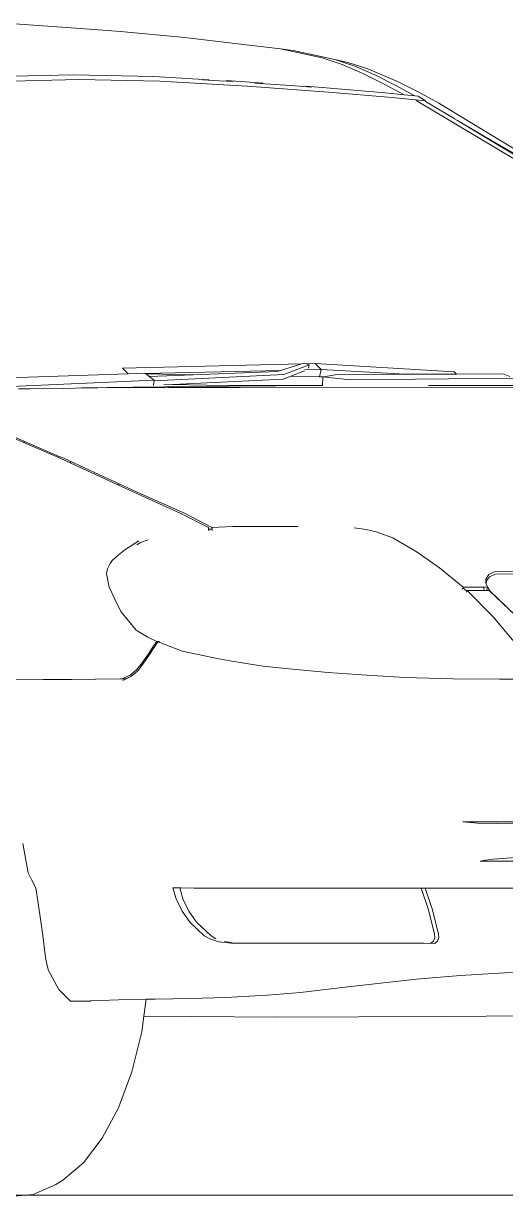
# Model space of a CAD drawing. Header units: inches. Extents: x 1944 to 3775, y -462 to 1299.
# Drawn here: x 3181.9 to 3206.5, y 1212 to 1271.9 of the extents above; entities that cross this region are included whole.
import ezdxf

# ---------------------------------------------------------------- set-up
doc = ezdxf.new("R2010")
doc.units = ezdxf.units.IN
doc.header["$MEASUREMENT"] = 0
doc.layers.add('CAR', color=173, linetype='Continuous', lineweight=13)

# ---------------------------------------------------------------- blocks, each defined once
blk = doc.blocks.new('A$C40BF4DA2')
at = {"layer": 'CAR'}
for p, q in [((58.233, 59.597), (54.65, 59.855)), ((58.233, 59.597), (60.275, 59.444)), ((63.563, 59.136), (60.275, 59.444)), ((66.412, 58.802), (63.563, 59.136)), ((66.412, 58.802), (68.45, 58.552)), ((69.098, 58.47), (68.45, 58.552)), ((68.45, 58.552), (70.566, 58.097)), ((71.211, 58.017), (69.098, 58.47)), ((70.566, 58.097), (71.596, 57.755)), ((72.231, 57.677), (71.211, 58.017)), ((71.887, 57.862), (71.211, 58.017)), ((71.596, 57.755), (72.64, 57.302)), ((72.897, 57.531), (71.887, 57.862)), ((73.253, 57.226), (72.231, 57.677)), ((72.897, 57.531), (74.414, 56.886)), ((53.584, 57.128), (57.871, 57.236)), ((58.151, 56.999), (53.842, 56.891)), ((57.871, 57.236), (61.985, 57.138)), ((62.289, 56.901), (58.151, 56.999)), ((61.985, 57.138), (64.807, 56.982)), ((64.482, 56.969), (65.32, 56.932)), ((65.32, 56.932), (66.049, 56.884)), ((65.676, 56.934), (66.422, 56.892)), ((72.64, 57.302), (73.732, 56.755)), ((74.323, 56.682), (73.253, 57.226)), ((66.741, 56.656), (62.289, 56.901)), ((66.422, 56.892), (67.561, 56.808)), ((70.895, 56.349), (66.741, 56.656)), ((67.128, 56.813), (68.948, 56.694)), ((68.948, 56.694), (70.05, 56.601)), ((69.726, 56.648), (70.563, 56.586)), ((70.563, 56.586), (73.788, 56.307)), ((74.136, 56.069), (70.895, 56.349)), ((73.732, 56.755), (74.757, 56.213)), ((75.307, 56.159), (74.323, 56.682)), ((75.434, 56.379), (74.414, 56.886)), ((76.531, 55.78), (75.434, 56.379)), ((73.788, 56.307), (74.757, 56.213)), ((75.85, 55.901), (74.136, 56.069)), ((74.757, 56.213), (75.307, 56.159)), ((75.307, 56.159), (75.478, 56.142)), ((75.338, 55.823), (75.337, 55.816)), ((75.337, 55.816), (75.338, 55.815)), ((75.368, 55.925), (80.466, 52.88)), ((75.85, 55.901), (75.478, 56.142)), ((75.84, 55.872), (75.85, 55.901)), ((77.335, 54.979), (75.84, 55.872)), ((81.294, 52.889), (76.531, 55.78)), ((77.295, 55.001), (77.473, 54.897)), ((79.713, 53.558), (77.473, 54.897)), ((77.473, 54.897), (79.179, 53.894)), ((79.179, 53.894), (80.583, 53.069)), ((80.914, 52.84), (79.713, 53.558)), ((60.665, 41.966), (53.744, 41.734)), ((69.54, 42.461), (60.383, 42.24)), ((60.383, 42.24), (60.665, 41.966)), ((61.53, 41.995), (60.665, 41.966)), ((61.53, 41.995), (61.545, 41.983)), ((61.545, 41.983), (68.447, 42.132)), ((61.545, 41.983), (61.589, 41.95)), ((61.589, 41.95), (63.982, 41.912)), ((61.589, 41.95), (61.751, 41.825)), ((63.982, 41.912), (68.276, 42.081)), ((68.276, 42.081), (68.447, 42.132)), ((68.447, 42.132), (69.54, 42.461)), ((69.91, 42.417), (68.618, 41.917)), ((68.974, 41.834), (69.676, 42.106)), ((69.54, 42.461), (69.668, 42.5)), ((69.668, 42.5), (69.764, 42.467)), ((69.686, 42.159), (70.512, 42.177)), ((70.217, 42.477), (69.764, 42.467)), ((69.764, 42.467), (69.91, 42.417)), ((69.91, 42.417), (69.878, 42.244)), ((70.512, 42.177), (70.217, 42.477)), ((77.309, 42.061), (70.217, 42.477)), ((70.512, 42.177), (70.431, 41.811)), ((70.512, 42.177), (74.809, 41.939)), ((77.426, 41.948), (74.809, 41.939)), ((77.426, 41.948), (77.309, 42.061)), ((79.808, 41.955), (77.426, 41.948)), ((79.808, 41.955), (80.146, 41.816)), ((62.006, 41.629), (54.31, 41.289)), ((61.751, 41.825), (63.982, 41.912)), ((61.751, 41.825), (62.006, 41.629)), ((61.959, 41.38), (61.956, 41.364)), ((62.002, 41.606), (61.959, 41.38)), ((68.618, 41.917), (62.002, 41.606)), ((62.006, 41.629), (62.002, 41.606)), ((62.489, 41.393), (62.947, 41.415)), ((62.947, 41.415), (68.574, 41.68)), ((64.671, 41.384), (62.947, 41.415)), ((70.595, 41.357), (64.671, 41.384)), ((65.792, 41.33), (70.595, 41.357)), ((68.574, 41.68), (68.974, 41.834)), ((68.974, 41.834), (70.431, 41.811)), ((70.431, 41.811), (70.647, 41.808)), ((70.595, 41.357), (70.603, 41.801)), ((70.595, 41.351), (70.595, 41.357)), ((70.603, 41.801), (70.647, 41.808)), ((71.992, 41.656), (70.603, 41.801)), ((70.647, 41.808), (71.338, 41.928)), ((74.809, 41.939), (71.338, 41.928)), ((80.356, 41.73), (71.992, 41.656)), ((76.004, 41.368), (79.836, 41.368)), ((79.836, 41.368), (80.306, 41.366)), ((55.658, 41.197), (55.081, 41.188)), ((55.658, 41.197), (57.984, 41.224)), ((59.115, 41.237), (57.984, 41.224)), ((58.292, 41.239), (60.913, 41.282)), ((62.717, 41.255), (59.115, 41.237)), ((60.913, 41.282), (65.792, 41.33)), ((66.391, 41.258), (62.717, 41.255)), ((66.391, 41.258), (76.527, 41.248)), ((76.527, 41.248), (86.071, 41.281)), ((55.387, 38.431), (54.747, 38.708)), ((54.922, 38.708), (55.347, 38.524)), ((55.387, 38.431), (55.347, 38.524)), ((55.347, 38.524), (57.191, 37.726)), ((57.203, 37.644), (55.387, 38.431)), ((57.196, 37.723), (57.191, 37.726)), ((57.199, 37.722), (57.196, 37.723)), ((57.199, 37.722), (57.381, 37.644)), ((57.753, 37.388), (57.203, 37.644)), ((57.381, 37.644), (57.709, 37.491)), ((57.709, 37.491), (57.753, 37.388)), ((57.709, 37.491), (59.179, 36.807)), ((59, 36.807), (57.753, 37.388)), ((60.144, 36.287), (59, 36.807)), ((59.179, 36.807), (60.213, 36.336)), ((60.144, 36.287), (60.213, 36.336)), ((61.14, 35.835), (60.144, 36.287)), ((60.213, 36.336), (61.315, 35.835)), ((63.359, 34.816), (61.14, 35.835)), ((61.315, 35.835), (63.538, 34.836)), ((64.764, 34.101), (63.359, 34.816)), ((63.538, 34.836), (64.943, 34.101)), ((64.943, 34.101), (66.006, 34.165)), ((66.006, 34.165), (69.35, 34.166)), ((64.778, 34.02), (64.764, 34.101)), ((64.952, 34.031), (64.778, 34.02)), ((64.791, 33.94), (64.778, 34.02)), ((64.943, 34.101), (64.952, 34.031)), ((64.952, 34.031), (64.962, 33.955)), ((72.21, 34.088), (72.821, 34.013)), ((72.821, 34.013), (73.323, 33.89)), ((73.323, 33.89), (74.181, 33.573)), ((74.181, 33.573), (75.424, 32.845)), ((60.159, 32.698), (60.508, 32.973)), ((60.508, 32.973), (61.208, 33.427)), ((61.12, 33.228), (61.299, 33.34)), ((61.299, 33.34), (61.689, 33.471)), ((59.748, 32.275), (59.847, 32.415)), ((59.847, 32.415), (60.159, 32.698)), ((75.424, 32.845), (76.567, 32.051)), ((59.563, 31.749), (59.575, 31.848)), ((59.575, 31.848), (59.62, 31.99)), ((59.62, 31.99), (59.683, 32.133)), ((59.683, 32.133), (59.748, 32.275)), ((76.567, 32.051), (77.772, 31.066)), ((79.077, 31.703), (79.354, 31.851)), ((79.354, 31.851), (80.384, 31.886)), ((59.698, 31.061), (59.563, 31.749)), ((78.924, 31.464), (79.077, 31.703)), ((78.927, 31.316), (78.924, 31.464)), ((78.927, 31.316), (78.951, 31.356)), ((78.928, 31.276), (78.927, 31.316)), ((78.947, 31.229), (78.928, 31.276)), ((78.951, 31.356), (78.947, 31.229)), ((79.011, 31.07), (78.947, 31.229)), ((78.952, 31.383), (78.951, 31.356)), ((79.116, 31.589), (78.952, 31.383)), ((79.4, 31.716), (79.116, 31.589)), ((80.432, 31.747), (79.4, 31.716)), ((59.99, 30.44), (59.698, 31.061)), ((77.722, 30.936), (77.755, 31.023)), ((77.755, 31.023), (77.772, 31.066)), ((77.959, 30.856), (77.755, 31.023)), ((77.772, 31.066), (78.823, 31.066)), ((77.959, 30.856), (77.933, 30.798)), ((77.978, 30.898), (77.959, 30.856)), ((77.978, 30.898), (79.298, 29.546)), ((77.978, 30.898), (78.848, 30.898)), ((78.825, 30.959), (78.823, 31.066)), ((78.823, 31.066), (78.897, 31.066)), ((78.848, 30.898), (78.825, 30.959)), ((78.951, 30.898), (78.848, 30.898)), ((78.897, 31.066), (79.011, 31.07)), ((79.01, 31.067), (78.951, 30.898)), ((79.095, 30.898), (78.951, 30.898)), ((79.011, 31.07), (79.01, 31.067)), ((79.01, 31.067), (79.02, 31.044)), ((79.02, 31.044), (79.158, 30.845)), ((80.415, 29.623), (79.095, 30.898)), ((79.158, 30.845), (80.415, 29.623)), ((60.305, 29.815), (59.99, 30.44)), ((61.084, 28.856), (60.305, 29.815)), ((79.298, 29.546), (80.616, 27.955)), ((61.668, 28.51), (61.084, 28.856)), ((62.133, 28.292), (61.668, 28.51)), ((61.963, 28.055), (62.096, 28.24)), ((62.159, 28.21), (62.025, 28.026)), ((62.096, 28.24), (62.133, 28.292)), ((62.096, 28.24), (62.159, 28.21)), ((62.133, 28.292), (62.245, 28.293)), ((62.194, 28.26), (62.159, 28.21)), ((62.194, 28.26), (62.269, 28.281)), ((63.431, 27.793), (62.194, 28.26)), ((61.383, 27.199), (61.719, 27.678)), ((61.755, 27.613), (61.419, 27.135)), ((61.719, 27.678), (61.906, 27.975)), ((61.942, 27.911), (61.755, 27.613)), ((61.906, 27.975), (61.963, 28.055)), ((62.025, 28.026), (61.942, 27.911)), ((61.963, 28.055), (62.025, 28.026)), ((65.215, 27.41), (63.431, 27.793)), ((61.104, 26.842), (61.383, 27.199)), ((61.419, 27.135), (61.14, 26.777)), ((65.966, 27.272), (65.215, 27.41)), ((67.555, 27.028), (65.966, 27.272)), ((68.716, 26.902), (67.555, 27.028)), ((60.363, 26.38), (57.61, 26.348)), ((60.277, 26.376), (57.781, 26.349)), ((60.539, 26.38), (60.277, 26.376)), ((60.363, 26.38), (60.768, 26.567)), ((60.804, 26.503), (60.404, 26.3)), ((60.804, 26.503), (60.539, 26.38)), ((60.768, 26.567), (61.104, 26.842)), ((61.14, 26.777), (60.804, 26.503)), ((69.051, 26.866), (68.716, 26.902)), ((70.884, 26.705), (69.051, 26.866)), ((72.842, 26.565), (70.884, 26.705)), ((74.795, 26.451), (72.842, 26.565)), ((77.239, 26.371), (74.795, 26.451)), ((79.614, 26.361), (77.239, 26.371)), ((53.976, 26.321), (56.344, 26.337)), ((56.509, 26.339), (56.344, 26.337)), ((57.61, 26.348), (56.509, 26.339)), ((57.781, 26.349), (57.61, 26.348)), ((80.677, 26.36), (79.614, 26.361)), ((77.748, 19.067), (110.509, 19.107)), ((78.496, 19.012), (77.748, 19.067)), ((80.475, 18.971), (78.496, 19.012)), ((55.302, 17.972), (55.558, 16.546)), ((78.63, 17.068), (109.96, 17.105)), ((78.762, 17.1), (79.293, 17.169)), ((79.293, 17.169), (80.464, 17.251)), ((55.558, 16.546), (55.574, 16.465)), ((55.574, 16.465), (55.764, 16.088)), ((55.764, 16.088), (55.952, 15.705)), ((56.082, 14.916), (55.952, 15.705)), ((62.954, 15.704), (63.303, 15.701)), ((62.954, 15.704), (63.129, 15.133)), ((63.467, 15.133), (63.303, 15.701)), ((63.303, 15.701), (64.409, 15.692)), ((63.306, 15.697), (63.467, 15.133)), ((63.377, 15.697), (63.306, 15.697)), ((63.376, 15.698), (63.377, 15.697)), ((64.111, 15.693), (63.376, 15.698)), ((64.041, 15.692), (63.377, 15.697)), ((64.111, 15.693), (64.041, 15.692)), ((64.409, 15.692), (64.111, 15.693)), ((64.409, 15.692), (64.526, 15.691)), ((64.526, 15.691), (65.854, 15.687)), ((65.854, 15.687), (69.401, 15.689)), ((69.401, 15.689), (72.174, 15.683)), ((72.174, 15.683), (75.622, 15.684)), ((75.622, 15.684), (75.831, 15.685)), ((75.622, 15.684), (75.993, 14.578)), ((75.831, 15.685), (81.24, 15.691)), ((75.831, 15.685), (76.193, 14.575)), ((63.419, 14.512), (63.129, 15.133)), ((63.775, 14.509), (63.467, 15.133)), ((56.082, 14.916), (56.204, 14.102)), ((63.827, 13.923), (63.419, 14.512)), ((64.153, 13.947), (63.775, 14.509)), ((75.993, 14.578), (76.307, 13.342)), ((76.193, 14.575), (76.511, 13.339)), ((56.204, 14.102), (56.318, 13.265)), ((64.547, 13.251), (63.827, 13.923)), ((64.168, 13.924), (64.899, 13.251)), ((56.318, 13.265), (56.452, 12.146)), ((64.847, 13.093), (64.547, 13.251)), ((65.151, 13.095), (64.899, 13.251)), ((76.307, 13.342), (76.32, 13.17)), ((76.511, 13.339), (76.522, 13.168)), ((65.29, 12.95), (64.847, 13.093)), ((65.933, 12.87), (65.29, 12.95)), ((65.589, 12.955), (65.591, 12.955)), ((65.591, 12.955), (65.826, 12.918)), ((65.826, 12.918), (66.045, 12.883)), ((66.921, 12.869), (65.933, 12.87)), ((66.083, 12.878), (66.094, 12.878)), ((66.921, 12.869), (66.094, 12.878)), ((66.921, 12.869), (71.82, 12.869)), ((71.968, 12.868), (71.82, 12.869)), ((71.968, 12.868), (75.557, 12.87)), ((75.557, 12.87), (75.663, 12.869)), ((75.763, 12.869), (75.663, 12.869)), ((75.763, 12.869), (76.117, 12.866)), ((76.118, 12.867), (76.117, 12.866)), ((76.255, 12.982), (76.118, 12.867)), ((76.321, 12.865), (76.118, 12.867)), ((76.32, 13.17), (76.255, 12.982)), ((76.461, 12.975), (76.321, 12.865)), ((76.522, 13.168), (76.461, 12.975)), ((56.452, 12.146), (56.513, 11.802)), ((56.513, 11.802), (56.611, 11.48)), ((56.611, 11.48), (57.141, 10.501)), ((79.871, 11.363), (82.164, 11.439)), ((71.883, 10.642), (75.377, 11.028)), ((75.377, 11.028), (77.63, 11.222)), ((77.63, 11.222), (79.871, 11.363)), ((57.141, 10.501), (57.724, 9.907)), ((65.654, 10.097), (67.762, 10.218)), ((67.762, 10.218), (69.457, 10.347)), ((69.457, 10.347), (71.883, 10.642)), ((57.724, 9.907), (58.736, 9.937)), ((58.761, 9.912), (57.724, 9.907)), ((58.736, 9.937), (59.285, 9.954)), ((58.736, 9.937), (58.761, 9.912)), ((59.285, 9.954), (60.17, 9.979)), ((60.17, 9.979), (61.595, 10.009)), ((61.474, 9.142), (61.595, 10.009)), ((61.595, 10.009), (62.048, 10.019)), ((62.048, 10.019), (63.855, 10.047)), ((63.855, 10.047), (65.654, 10.097)), ((61.362, 8.346), (61.474, 9.142)), ((63.923, 9.125), (61.474, 9.142)), ((68.231, 9.103), (63.923, 9.125)), ((76.637, 9.132), (68.231, 9.103)), ((84.979, 9.184), (76.637, 9.132)), ((60.862, 6.305), (61.362, 8.346)), ((60.185, 4.472), (60.862, 6.305)), ((59.352, 2.907), (60.185, 4.472)), ((58.391, 1.661), (59.352, 2.907)), ((57.331, 0.773), (58.391, 1.661)), ((56.976, 0.543), (57.331, 0.773)), ((55.831, 0.032), (54.658, -0.068)), ((56.976, 0.543), (55.831, 0.032))]:
    blk.add_line(p, q, dxfattribs=at)

msp = doc.modelspace()

# ---------------------------------------------------------------- linework, layer by layer
at = {"layer": 'CAR'}
msp.add_line((2001.69, 1212.071), (3554.696, 1212.071), dxfattribs=at)

# ---------------------------------------------------------------- block references
msp.add_blockref('A$C40BF4DA2', (3126.556, 1212.071), dxfattribs=at)

doc.saveas('drawing.dxf')
